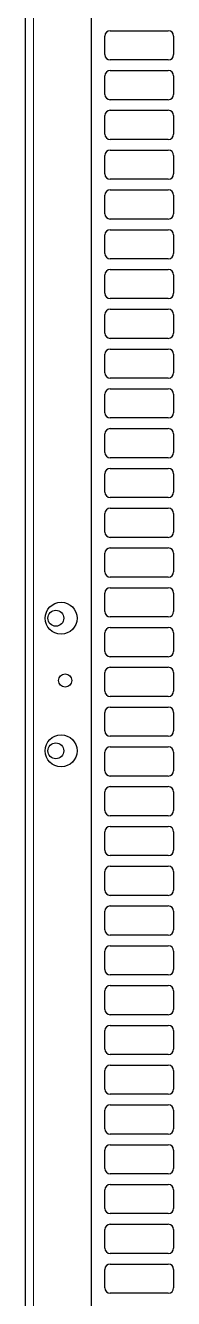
# Model space of a CAD drawing. Header units: millimetres. Extents: x -815 to 1037, y -273 to 1990.
# Drawn here: x 286.3 to 342.3, y 923.8 to 1403.8 of the extents above; entities that cross this region are included whole.
import ezdxf

# ---------------------------------------------------------------- set-up
doc = ezdxf.new("R2010")
doc.units = ezdxf.units.MM

msp = doc.modelspace()

# ---------------------------------------------------------------- linework, layer by layer
at = {"color": 7, "linetype": 'Continuous', "lineweight": 25}
for p, q in [((286.33, -36.17), (286.33, 1846.83)), ((311.33, -36.17), (311.33, 1817.63)), ((318.33, 1401.83), (340.33, 1401.83)), ((316.33, 1392.83), (316.33, 1399.83)), ((342.33, 1399.83), (342.33, 1392.83)), ((340.33, 1390.83), (318.33, 1390.83)), ((316.33, 1377.83), (316.33, 1384.83)), ((318.33, 1386.83), (340.33, 1386.83)), ((342.33, 1384.83), (342.33, 1377.83)), ((340.33, 1375.83), (318.33, 1375.83)), ((316.33, 1362.83), (316.33, 1369.83)), ((318.33, 1371.83), (340.33, 1371.83)), ((342.33, 1369.83), (342.33, 1362.83)), ((340.33, 1360.83), (318.33, 1360.83)), ((316.33, 1347.83), (316.33, 1354.83)), ((318.33, 1356.83), (340.33, 1356.83)), ((342.33, 1354.83), (342.33, 1347.83)), ((340.33, 1345.83), (318.33, 1345.83)), ((316.33, 1332.83), (316.33, 1339.83)), ((318.33, 1341.83), (340.33, 1341.83)), ((342.33, 1339.83), (342.33, 1332.83)), ((340.33, 1330.83), (318.33, 1330.83)), ((316.33, 1317.83), (316.33, 1324.83)), ((318.33, 1326.83), (340.33, 1326.83)), ((342.33, 1324.83), (342.33, 1317.83)), ((340.33, 1315.83), (318.33, 1315.83)), ((318.33, 1311.83), (340.33, 1311.83)), ((316.33, 1302.83), (316.33, 1309.83)), ((342.33, 1309.83), (342.33, 1302.83)), ((340.33, 1300.83), (318.33, 1300.83)), ((318.33, 1296.83), (340.33, 1296.83)), ((316.33, 1287.83), (316.33, 1294.83)), ((342.33, 1294.83), (342.33, 1287.83)), ((340.33, 1285.83), (318.33, 1285.83)), ((318.33, 1281.83), (340.33, 1281.83)), ((316.33, 1272.83), (316.33, 1279.83)), ((342.33, 1279.83), (342.33, 1272.83)), ((340.33, 1270.83), (318.33, 1270.83)), ((316.33, 1257.83), (316.33, 1264.83)), ((318.33, 1266.83), (340.33, 1266.83)), ((342.33, 1264.83), (342.33, 1257.83)), ((340.33, 1255.83), (318.33, 1255.83)), ((316.33, 1242.83), (316.33, 1249.83)), ((318.33, 1251.83), (340.33, 1251.83)), ((342.33, 1249.83), (342.33, 1242.83)), ((340.33, 1240.83), (318.33, 1240.83)), ((316.33, 1227.83), (316.33, 1234.83)), ((318.33, 1236.83), (340.33, 1236.83)), ((342.33, 1234.83), (342.33, 1227.83)), ((340.33, 1225.83), (318.33, 1225.83)), ((316.33, 1212.83), (316.33, 1219.83)), ((318.33, 1221.83), (340.33, 1221.83)), ((342.33, 1219.83), (342.33, 1212.83)), ((340.33, 1210.83), (318.33, 1210.83)), ((316.33, 1197.83), (316.33, 1204.83)), ((318.33, 1206.83), (340.33, 1206.83)), ((342.33, 1204.83), (342.33, 1197.83)), ((340.33, 1195.83), (318.33, 1195.83)), ((318.33, 1191.83), (340.33, 1191.83)), ((316.33, 1182.83), (316.33, 1189.83)), ((342.33, 1189.83), (342.33, 1182.83)), ((340.33, 1180.83), (318.33, 1180.83)), ((318.33, 1176.83), (340.33, 1176.83)), ((316.33, 1167.83), (316.33, 1174.83)), ((342.33, 1174.83), (342.33, 1167.83)), ((340.33, 1165.83), (318.33, 1165.83)), ((318.33, 1161.83), (340.33, 1161.83)), ((316.33, 1152.83), (316.33, 1159.83)), ((342.33, 1159.83), (342.33, 1152.83)), ((340.33, 1150.83), (318.33, 1150.83)), ((316.33, 1137.83), (316.33, 1144.83)), ((318.33, 1146.83), (340.33, 1146.83)), ((342.33, 1144.83), (342.33, 1137.83)), ((340.33, 1135.83), (318.33, 1135.83)), ((316.33, 1122.83), (316.33, 1129.83)), ((318.33, 1131.83), (340.33, 1131.83)), ((342.33, 1129.83), (342.33, 1122.83)), ((340.33, 1120.83), (318.33, 1120.83)), ((316.33, 1107.83), (316.33, 1114.83)), ((318.33, 1116.83), (340.33, 1116.83)), ((342.33, 1114.83), (342.33, 1107.83)), ((340.33, 1105.83), (318.33, 1105.83)), ((316.33, 1092.83), (316.33, 1099.83)), ((318.33, 1101.83), (340.33, 1101.83)), ((342.33, 1099.83), (342.33, 1092.83)), ((340.33, 1090.83), (318.33, 1090.83)), ((316.33, 1077.83), (316.33, 1084.83)), ((318.33, 1086.83), (340.33, 1086.83)), ((342.33, 1084.83), (342.33, 1077.83)), ((340.33, 1075.83), (318.33, 1075.83)), ((318.33, 1071.83), (340.33, 1071.83)), ((316.33, 1062.83), (316.33, 1069.83)), ((342.33, 1069.83), (342.33, 1062.83)), ((340.33, 1060.83), (318.33, 1060.83)), ((318.33, 1056.83), (340.33, 1056.83)), ((316.33, 1047.83), (316.33, 1054.83)), ((342.33, 1054.83), (342.33, 1047.83)), ((340.33, 1045.83), (318.33, 1045.83)), ((318.33, 1041.83), (340.33, 1041.83)), ((316.33, 1032.83), (316.33, 1039.83)), ((342.33, 1039.83), (342.33, 1032.83)), ((340.33, 1030.83), (318.33, 1030.83)), ((316.33, 1017.83), (316.33, 1024.83)), ((318.33, 1026.83), (340.33, 1026.83)), ((342.33, 1024.83), (342.33, 1017.83)), ((340.33, 1015.83), (318.33, 1015.83)), ((316.33, 1002.83), (316.33, 1009.83)), ((318.33, 1011.83), (340.33, 1011.83)), ((342.33, 1009.83), (342.33, 1002.83)), ((340.33, 1000.83), (318.33, 1000.83)), ((316.33, 987.83), (316.33, 994.83)), ((318.33, 996.83), (340.33, 996.83)), ((342.33, 994.83), (342.33, 987.83)), ((340.33, 985.83), (318.33, 985.83)), ((316.33, 972.83), (316.33, 979.83)), ((318.33, 981.83), (340.33, 981.83)), ((342.33, 979.83), (342.33, 972.83)), ((340.33, 970.83), (318.33, 970.83)), ((316.33, 957.83), (316.33, 964.83)), ((318.33, 966.83), (340.33, 966.83)), ((342.33, 964.83), (342.33, 957.83)), ((340.33, 955.83), (318.33, 955.83)), ((318.33, 951.83), (340.33, 951.83)), ((316.33, 942.83), (316.33, 949.83)), ((342.33, 949.83), (342.33, 942.83)), ((340.33, 940.83), (318.33, 940.83)), ((318.33, 936.83), (340.33, 936.83)), ((316.33, 927.83), (316.33, 934.83)), ((342.33, 934.83), (342.33, 927.83)), ((340.33, 925.83), (318.33, 925.83))]:
    msp.add_line(p, q, dxfattribs=at)
at = {"color": 8, "linetype": 'Continuous', "lineweight": 18}
msp.add_line((289.43, -36.17), (289.43, 1817.63), dxfattribs=at)
at = {"color": 7, "linetype": 'Continuous', "lineweight": 25}
for centre, radius in [((299.83, 1180.33), 6), ((297.83, 1180.33), 3), ((301.33, 1156.83), 2.5), ((299.83, 1130.33), 6), ((297.83, 1130.33), 3)]:
    msp.add_circle(centre, radius, dxfattribs=at)
for centre, start, end in [((318.33, 1399.83), 90, 180), ((340.33, 1399.83), 0, 90), ((318.33, 1392.83), 180, 270), ((340.33, 1392.83), 270, 0), ((318.33, 1384.83), 90, 180), ((340.33, 1384.83), 0, 90), ((318.33, 1377.83), 180, 270), ((340.33, 1377.83), 270, 0), ((318.33, 1369.83), 90, 180), ((340.33, 1369.83), 0, 90), ((318.33, 1362.83), 180, 270), ((340.33, 1362.83), 270, 0), ((318.33, 1354.83), 90, 180), ((340.33, 1354.83), 0, 90), ((318.33, 1347.83), 180, 270), ((340.33, 1347.83), 270, 0), ((318.33, 1339.83), 90, 180), ((340.33, 1339.83), 0, 90), ((318.33, 1332.83), 180, 270), ((340.33, 1332.83), 270, 0), ((318.33, 1324.83), 90, 180), ((340.33, 1324.83), 0, 90), ((318.33, 1317.83), 180, 270), ((340.33, 1317.83), 270, 0), ((318.33, 1309.83), 90, 180), ((340.33, 1309.83), 0, 90), ((318.33, 1302.83), 180, 270), ((340.33, 1302.83), 270, 0), ((318.33, 1294.83), 90, 180), ((340.33, 1294.83), 0, 90), ((318.33, 1287.83), 180, 270), ((340.33, 1287.83), 270, 0), ((318.33, 1279.83), 90, 180), ((340.33, 1279.83), 0, 90), ((318.33, 1272.83), 180, 270), ((340.33, 1272.83), 270, 0), ((318.33, 1264.83), 90, 180), ((340.33, 1264.83), 0, 90), ((318.33, 1257.83), 180, 270), ((340.33, 1257.83), 270, 0), ((318.33, 1249.83), 90, 180), ((340.33, 1249.83), 0, 90), ((318.33, 1242.83), 180, 270), ((340.33, 1242.83), 270, 0), ((318.33, 1234.83), 90, 180), ((340.33, 1234.83), 0, 90), ((318.33, 1227.83), 180, 270), ((340.33, 1227.83), 270, 0), ((318.33, 1219.83), 90, 180), ((340.33, 1219.83), 0, 90), ((318.33, 1212.83), 180, 270), ((340.33, 1212.83), 270, 0), ((318.33, 1204.83), 90, 180), ((340.33, 1204.83), 0, 90), ((318.33, 1197.83), 180, 270), ((340.33, 1197.83), 270, 0), ((318.33, 1189.83), 90, 180), ((340.33, 1189.83), 0, 90), ((318.33, 1182.83), 180, 270), ((340.33, 1182.83), 270, 0), ((318.33, 1174.83), 90, 180), ((340.33, 1174.83), 0, 90), ((318.33, 1167.83), 180, 270), ((340.33, 1167.83), 270, 0), ((318.33, 1159.83), 90, 180), ((340.33, 1159.83), 0, 90), ((318.33, 1152.83), 180, 270), ((340.33, 1152.83), 270, 0), ((318.33, 1144.83), 90, 180), ((340.33, 1144.83), 0, 90), ((318.33, 1137.83), 180, 270), ((340.33, 1137.83), 270, 0), ((318.33, 1129.83), 90, 180), ((340.33, 1129.83), 0, 90), ((318.33, 1122.83), 180, 270), ((340.33, 1122.83), 270, 0), ((318.33, 1114.83), 90, 180), ((340.33, 1114.83), 0, 90), ((318.33, 1107.83), 180, 270), ((340.33, 1107.83), 270, 0), ((318.33, 1099.83), 90, 180), ((340.33, 1099.83), 0, 90), ((318.33, 1092.83), 180, 270), ((340.33, 1092.83), 270, 0), ((318.33, 1084.83), 90, 180), ((340.33, 1084.83), 0, 90), ((318.33, 1077.83), 180, 270), ((340.33, 1077.83), 270, 0), ((318.33, 1069.83), 90, 180), ((340.33, 1069.83), 0, 90), ((318.33, 1062.83), 180, 270), ((340.33, 1062.83), 270, 0), ((318.33, 1054.83), 90, 180), ((340.33, 1054.83), 0, 90), ((318.33, 1047.83), 180, 270), ((340.33, 1047.83), 270, 0), ((318.33, 1039.83), 90, 180), ((340.33, 1039.83), 0, 90), ((318.33, 1032.83), 180, 270), ((340.33, 1032.83), 270, 0), ((318.33, 1024.83), 90, 180), ((340.33, 1024.83), 0, 90), ((318.33, 1017.83), 180, 270), ((340.33, 1017.83), 270, 0), ((318.33, 1009.83), 90, 180), ((340.33, 1009.83), 0, 90), ((318.33, 1002.83), 180, 270), ((340.33, 1002.83), 270, 0), ((318.33, 994.83), 90, 180), ((340.33, 994.83), 0, 90), ((318.33, 987.83), 180, 270), ((340.33, 987.83), 270, 0), ((318.33, 979.83), 90, 180), ((340.33, 979.83), 0, 90), ((318.33, 972.83), 180, 270), ((340.33, 972.83), 270, 0), ((318.33, 964.83), 90, 180), ((340.33, 964.83), 0, 90), ((318.33, 957.83), 180, 270), ((340.33, 957.83), 270, 0), ((318.33, 949.83), 90, 180), ((340.33, 949.83), 0, 90), ((318.33, 942.83), 180, 270), ((340.33, 942.83), 270, 0), ((318.33, 934.83), 90, 180), ((340.33, 934.83), 0, 90), ((318.33, 927.83), 180, 270), ((340.33, 927.83), 270, 0)]:
    msp.add_arc(centre, 2, start, end, dxfattribs=at)

doc.saveas('drawing.dxf')
